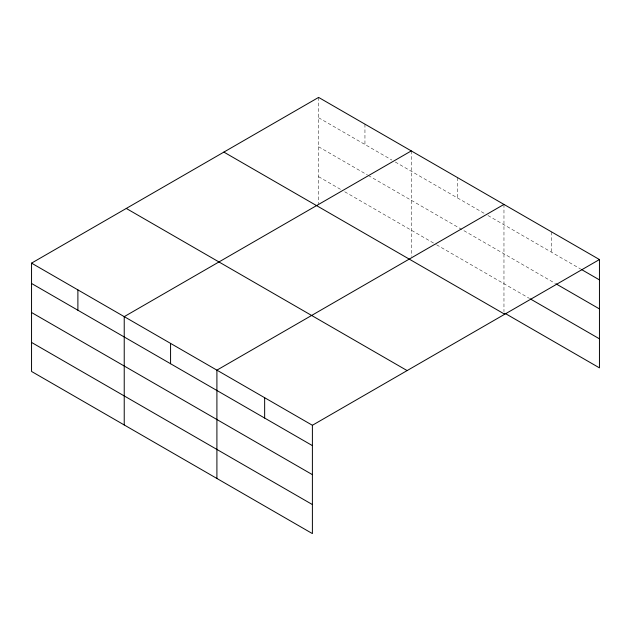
<?xml version="1.0" encoding="UTF-8"?>
<svg xmlns="http://www.w3.org/2000/svg" width="631" height="631" viewBox="0 0 631 631"><rect width="100%" height="100%" fill="white"/><g stroke="black" fill="none" stroke-linecap="round" stroke-linejoin="round"><path stroke-width="0.47" stroke-dasharray="3.15 2.37" d="M318.608 117.745L391.906 160.061M395.282 162.009L484.584 213.57M487.96 215.518L580.694 269.058M318.608 146.778L367.479 174.992M368.323 175.481L555.114 283.327M318.608 176.688L341.355 189.828M344.731 191.769L435.721 244.307M436.565 244.789L529.543 298.471M551.707 231.979L551.707 252.321M503.964 204.412L503.964 311.769M457.625 177.658L457.625 198.008M411.286 150.912L411.286 256.328M364.947 124.157L364.947 144.499M318.608 97.403L318.608 203.789"/><path stroke-width="0.95" d="M31.55 263.135L312.392 425.278L312.392 533.597L31.55 371.454L31.55 263.135L318.608 97.403L599.45 259.546L599.45 367.865L504.816 313.228M411.286 150.912L124.228 316.644L124.228 424.963M503.964 204.412L216.906 370.145L216.906 478.472M312.392 425.278L599.45 259.546M581.545 269.547L599.45 279.888M555.966 283.816L599.45 308.922M530.395 298.96L599.45 338.831M223.879 152.095L504.721 314.238M126.279 208.443L407.121 370.586M31.55 283.477L312.392 445.62M31.55 312.511L312.392 474.654M31.55 342.428L312.392 504.563M264.649 397.711L264.649 418.053M170.567 343.39L170.567 363.74M77.889 289.889L77.889 310.231"/></g></svg>
